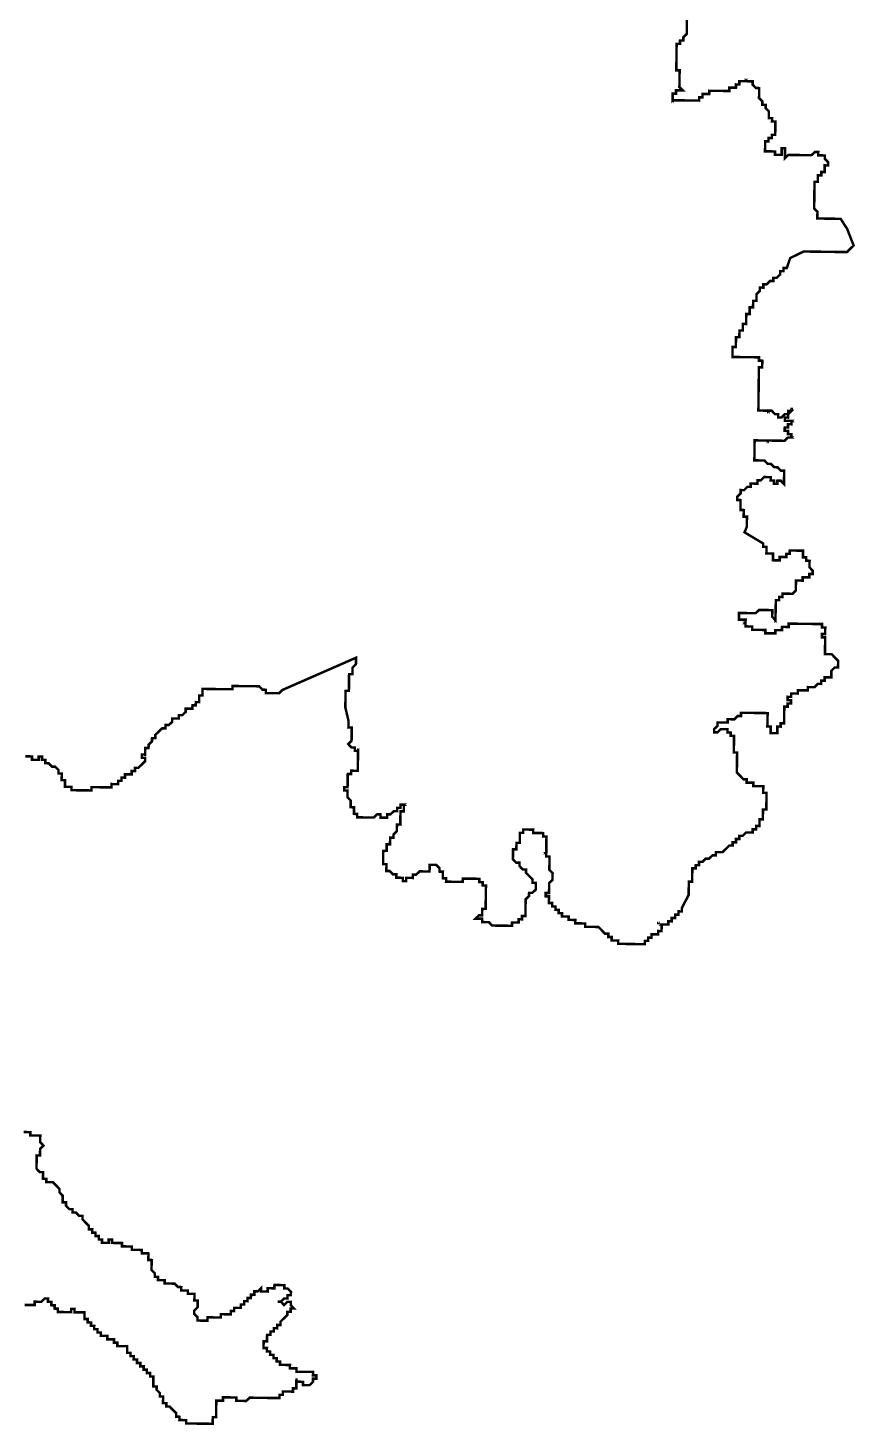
# Model space of a CAD drawing. Header units: metres. Extents: x 257673 to 289848, y 2129691 to 2228029.
# Drawn here: x 265328 to 266319, y 2170487 to 2172162 of the extents above; entities that cross this region are included whole.
import ezdxf

# ---------------------------------------------------------------- set-up
doc = ezdxf.new("R2010")
doc.units = ezdxf.units.M
doc.header["$MEASUREMENT"] = 0
doc.layers.add('HAZARDS LINE', color=1, linetype='Continuous')

msp = doc.modelspace()

# ---------------------------------------------------------------- linework, layer by layer
at = {"layer": 'HAZARDS LINE', "lineweight": 18}
for points in [[(265324.6, 2171288.6, 2.98, 2.98, 0), (265328.6, 2171288.5, 2.98, 2.98, 0), (265332.6, 2171288.4, 2.98, 2.98, 0), (265332.5, 2171284.5, 2.98, 2.98, 0), (265336.5, 2171284.4, 2.98, 2.98, 0), (265340.5, 2171284.4, 2.98, 2.98, 0), (265340.5, 2171288.3, 2.98, 2.98, 0), (265344.5, 2171288.3, 2.98, 2.98, 0), (265344.5, 2171284.3, 2.98, 2.98, 0), (265348.5, 2171284.2, 2.98, 2.98, 0), (265348.4, 2171280.3, 2.98, 2.98, 0), (265352.4, 2171280.2, 2.98, 2.98, 0), (265356.3, 2171276.2, 2.98, 2.98, 0), (265360.3, 2171276.1, 2.98, 2.98, 0), (265364.2, 2171272.1, 2.98, 2.98, 0), (265364.2, 2171268.1, 2.98, 2.98, 0), (265368.2, 2171268, 2.98, 2.98, 0), (265368.1, 2171264, 2.98, 2.98, 0), (265368.1, 2171260.1, 2.98, 2.98, 0), (265372, 2171260, 2.98, 2.98, 0), (265372, 2171256, 2.98, 2.98, 0), (265371.9, 2171252, 2.98, 2.98, 0), (265375.9, 2171252, 2.98, 2.98, 0), (265379.9, 2171251.9, 2.98, 2.98, 0), (265379.9, 2171247.9, 2.98, 2.98, 0), (265383.8, 2171247.9, 2.98, 2.98, 0), (265387.8, 2171247.8, 2.98, 2.98, 0), (265391.8, 2171247.8, 2.98, 2.98, 0), (265395.8, 2171247.7, 2.98, 2.98, 0), (265399.8, 2171247.7, 2.98, 2.98, 0), (265403.8, 2171247.6, 2.98, 2.98, 0), (265403.8, 2171251.6, 2.98, 2.98, 0), (265407.8, 2171251.5, 2.98, 2.98, 0), (265411.8, 2171251.5, 2.98, 2.98, 0), (265415.8, 2171251.4, 2.98, 2.98, 0), (265419.8, 2171251.4, 2.98, 2.98, 0), (265423.8, 2171251.3, 2.98, 2.98, 0), (265427.7, 2171251.3, 2.98, 2.98, 0), (265427.8, 2171255.3, 2.98, 2.98, 0), (265431.8, 2171255.2, 2.98, 2.98, 0), (265435.8, 2171255.2, 2.98, 2.98, 0), (265435.8, 2171259.1, 2.98, 2.98, 0), (265439.8, 2171259.1, 2.98, 2.98, 0), (265439.9, 2171263.1, 2.98, 2.98, 0), (265443.9, 2171263, 2.98, 2.98, 0), (265443.9, 2171267, 2.98, 2.98, 0), (265447.9, 2171267, 2.98, 2.98, 0), (265451.9, 2171266.9, 2.98, 2.98, 0), (265451.9, 2171270.9, 2.98, 2.98, 0), (265455.9, 2171270.8, 2.98, 2.98, 0), (265456, 2171274.8, 2.98, 2.98, 0), (265460, 2171274.8, 2.98, 2.98, 0), (265464, 2171278.7, 2.98, 2.98, 0), (265468, 2171282.6, 2.98, 2.98, 0), (265468.1, 2171286.6, 2.98, 2.98, 0), (265464.1, 2171286.7, 2.98, 2.98, 0), (265464.2, 2171290.7, 2.98, 2.98, 0), (265468.1, 2171290.6, 2.98, 2.98, 0), (265468.2, 2171294.6, 2.98, 2.98, 0), (265468.3, 2171298.6, 2.98, 2.98, 0), (265472.2, 2171298.5, 2.98, 2.98, 0), (265472.3, 2171302.5, 2.98, 2.98, 0), (265476.3, 2171306.4, 2.98, 2.98, 0), (265476.4, 2171310.4, 2.98, 2.98, 0), (265480.4, 2171310.4, 2.98, 2.98, 0), (265480.4, 2171314.4, 2.98, 2.98, 0), (265484.5, 2171318.3, 2.98, 2.98, 0), (265488.5, 2171322.2, 2.98, 2.98, 0), (265492.5, 2171322.2, 2.98, 2.98, 0), (265492.5, 2171326.2, 2.98, 2.98, 0), (265496.5, 2171326.1, 2.98, 2.98, 0), (265500.6, 2171330, 2.98, 2.98, 0), (265500.6, 2171334, 2.98, 2.98, 0), (265504.6, 2171334, 2.98, 2.98, 0), (265508.6, 2171333.9, 2.98, 2.98, 0), (265508.6, 2171337.9, 2.98, 2.98, 0), (265512.6, 2171337.9, 2.98, 2.98, 0), (265516.7, 2171341.8, 2.98, 2.98, 0), (265516.7, 2171345.8, 2.98, 2.98, 0), (265520.7, 2171345.7, 2.98, 2.98, 0), (265524.7, 2171345.7, 2.98, 2.98, 0), (265524.8, 2171349.7, 2.98, 2.98, 0), (265528.7, 2171349.6, 2.98, 2.98, 0), (265528.8, 2171353.6, 2.98, 2.98, 0), (265532.8, 2171353.5, 2.98, 2.98, 0), (265532.8, 2171357.5, 2.98, 2.98, 0), (265532.9, 2171361.5, 2.98, 2.98, 0), (265536.9, 2171361.5, 2.98, 2.98, 0), (265536.9, 2171365.4, 2.98, 2.98, 0), (265537, 2171369.4, 2.98, 2.98, 0), (265541, 2171369.4, 2.98, 2.98, 0), (265545, 2171369.3, 2.98, 2.98, 0), (265548.9, 2171369.3, 2.98, 2.98, 0), (265552.9, 2171369.2, 2.98, 2.98, 0), (265560.9, 2171369.1, 2.98, 2.98, 0), (265564.9, 2171369.1, 2.98, 2.98, 0), (265568.9, 2171369, 2.98, 2.98, 0), (265572.9, 2171369, 2.98, 2.98, 0), (265572.9, 2171372.9, 2.98, 2.98, 0), (265576.9, 2171372.9, 2.98, 2.98, 0), (265580.9, 2171372.8, 2.98, 2.98, 0), (265584.9, 2171372.8, 2.98, 2.98, 0), (265588.9, 2171372.7, 2.98, 2.98, 0), (265592.8, 2171372.7, 2.98, 2.98, 0), (265596.8, 2171372.6, 2.98, 2.98, 0), (265600.8, 2171372.6, 2.98, 2.98, 0), (265604.8, 2171372.5, 2.98, 2.98, 0), (265608.7, 2171368.5, 2.98, 2.98, 0), (265612.7, 2171368.4, 2.98, 2.98, 0), (265612.7, 2171364.4, 2.98, 2.98, 0), (265616.7, 2171364.4, 2.98, 2.98, 0), (265620.6, 2171364.3, 2.98, 2.98, 0), (265624.6, 2171364.3, 2.98, 2.98, 0), (265628.6, 2171364.2, 2.98, 2.98, 0), (265632.6, 2171368.1, 2.98, 2.98, 0), (265720.9, 2171406.8, 2.98, 2.98, 0), (265720.8, 2171398.9, 2.98, 2.98, 0), (265716.7, 2171394.9, 2.98, 2.98, 0), (265716.6, 2171387, 2.98, 2.98, 0), (265712.6, 2171387, 2.98, 2.98, 0), (265712.4, 2171367.1, 2.98, 2.98, 0), (265708.4, 2171367.1, 2.98, 2.98, 0), (265708.1, 2171347.2, 2.98, 2.98, 0), (265711.9, 2171331.2, 2.98, 2.98, 0), (265711.8, 2171323.2, 2.98, 2.98, 0), (265715.8, 2171323.2, 2.98, 2.98, 0), (265715.6, 2171307.2, 2.98, 2.98, 0), (265711.5, 2171303.3, 2.98, 2.98, 0), (265715.4, 2171299.2, 2.98, 2.98, 0), (265719.4, 2171299.2, 2.98, 2.98, 0), (265719.4, 2171295.2, 2.98, 2.98, 0), (265723.4, 2171295.2, 2.98, 2.98, 0), (265723, 2171271.2, 2.98, 2.98, 0), (265715.1, 2171271.3, 2.98, 2.98, 0), (265715, 2171267.4, 2.98, 2.98, 0), (265711, 2171267.4, 2.98, 2.98, 0), (265710.8, 2171251.5, 2.98, 2.98, 0), (265706.8, 2171251.5, 2.98, 2.98, 0), (265706.8, 2171247.5, 2.98, 2.98, 0), (265710.8, 2171247.5, 2.98, 2.98, 0), (265710.7, 2171239.5, 2.98, 2.98, 0), (265714.6, 2171235.5, 2.98, 2.98, 0), (265714.5, 2171227.5, 2.98, 2.98, 0), (265718.5, 2171227.4, 2.98, 2.98, 0), (265718.4, 2171219.5, 2.98, 2.98, 0), (265722.3, 2171219.4, 2.98, 2.98, 0), (265722.3, 2171215.4, 2.98, 2.98, 0), (265742.2, 2171215.1, 2.98, 2.98, 0), (265746.3, 2171219.1, 2.98, 2.98, 0), (265750.2, 2171219, 2.98, 2.98, 0), (265750.2, 2171215, 2.98, 2.98, 0), (265758.2, 2171214.9, 2.98, 2.98, 0), (265758.2, 2171218.9, 2.98, 2.98, 0), (265762.2, 2171218.9, 2.98, 2.98, 0), (265766.2, 2171222.8, 2.98, 2.98, 0), (265770.2, 2171222.7, 2.98, 2.98, 0), (265770.3, 2171226.7, 2.98, 2.98, 0), (265774.3, 2171226.7, 2.98, 2.98, 0), (265774.3, 2171230.7, 2.98, 2.98, 0), (265778.3, 2171230.6, 2.98, 2.98, 0), (265778.2, 2171222.6, 2.98, 2.98, 0), (265774.2, 2171222.7, 2.98, 2.98, 0), (265774, 2171206.7, 2.98, 2.98, 0), (265770, 2171206.8, 2.98, 2.98, 0), (265769.9, 2171198.8, 2.98, 2.98, 0), (265765.9, 2171194.9, 2.98, 2.98, 0), (265765.8, 2171190.9, 2.98, 2.98, 0), (265761.8, 2171191, 2.98, 2.98, 0), (265761.7, 2171183, 2.98, 2.98, 0), (265757.7, 2171183, 2.98, 2.98, 0), (265757.6, 2171175.1, 2.98, 2.98, 0), (265753.6, 2171175.1, 2.98, 2.98, 0), (265753.4, 2171159.2, 2.98, 2.98, 0), (265757.4, 2171159.1, 2.98, 2.98, 0), (265757.3, 2171151.1, 2.98, 2.98, 0), (265761.3, 2171151.1, 2.98, 2.98, 0), (265765.2, 2171147.1, 2.98, 2.98, 0), (265769.2, 2171147, 2.98, 2.98, 0), (265769.2, 2171143, 2.98, 2.98, 0), (265777.1, 2171142.9, 2.98, 2.98, 0), (265777.1, 2171138.9, 2.98, 2.98, 0), (265781.1, 2171138.9, 2.98, 2.98, 0), (265781.1, 2171142.9, 2.98, 2.98, 0), (265789.1, 2171142.7, 2.98, 2.98, 0), (265789.1, 2171146.7, 2.98, 2.98, 0), (265793.1, 2171146.7, 2.98, 2.98, 0), (265797.2, 2171150.6, 2.98, 2.98, 0), (265809.1, 2171150.4, 2.98, 2.98, 0), (265809.2, 2171158.4, 2.98, 2.98, 0), (265817.2, 2171158.3, 2.98, 2.98, 0), (265821.1, 2171154.3, 2.98, 2.98, 0), (265821.1, 2171150.3, 2.98, 2.98, 0), (265825.1, 2171150.2, 2.98, 2.98, 0), (265825, 2171142.3, 2.98, 2.98, 0), (265829, 2171142.2, 2.98, 2.98, 0), (265828.9, 2171138.2, 2.98, 2.98, 0), (265848.8, 2171138, 2.98, 2.98, 0), (265848.9, 2171141.9, 2.98, 2.98, 0), (265868.8, 2171141.7, 2.98, 2.98, 0), (265868.8, 2171137.7, 2.98, 2.98, 0), (265872.7, 2171137.6, 2.98, 2.98, 0), (265872.7, 2171133.6, 2.98, 2.98, 0), (265876.7, 2171133.6, 2.98, 2.98, 0), (265876.3, 2171105.7, 2.98, 2.98, 0), (265872.3, 2171105.7, 2.98, 2.98, 0), (265872.2, 2171097.8, 2.98, 2.98, 0), (265868.2, 2171097.8, 2.98, 2.98, 0), (265864.2, 2171093.9, 2.98, 2.98, 0), (265872.2, 2171093.8, 2.98, 2.98, 0), (265872.1, 2171089.8, 2.98, 2.98, 0), (265880.1, 2171089.7, 2.98, 2.98, 0), (265884, 2171085.6, 2.98, 2.98, 0), (265907.9, 2171085.3, 2.98, 2.98, 0), (265908, 2171089.3, 2.98, 2.98, 0), (265916, 2171089.2, 2.98, 2.98, 0), (265916, 2171093.2, 2.98, 2.98, 0), (265920, 2171093.1, 2.98, 2.98, 0), (265920, 2171097.1, 2.98, 2.98, 0), (265924, 2171097.1, 2.98, 2.98, 0), (265924.3, 2171117, 2.98, 2.98, 0), (265928.3, 2171120.9, 2.98, 2.98, 0), (265928.4, 2171124.9, 2.98, 2.98, 0), (265932.4, 2171124.9, 2.98, 2.98, 0), (265936.4, 2171128.8, 2.98, 2.98, 0), (265936.5, 2171136.8, 2.98, 2.98, 0), (265932.5, 2171136.8, 2.98, 2.98, 0), (265932.6, 2171140.8, 2.98, 2.98, 0), (265928.7, 2171144.9, 2.98, 2.98, 0), (265924.7, 2171148.9, 2.98, 2.98, 0), (265924.8, 2171152.9, 2.98, 2.98, 0), (265920.8, 2171152.9, 2.98, 2.98, 0), (265916.9, 2171157, 2.98, 2.98, 0), (265916.9, 2171161, 2.98, 2.98, 0), (265912.9, 2171161, 2.98, 2.98, 0), (265909, 2171165.1, 2.98, 2.98, 0), (265909.2, 2171177, 2.98, 2.98, 0), (265913.1, 2171177, 2.98, 2.98, 0), (265913.3, 2171184.9, 2.98, 2.98, 0), (265917.2, 2171184.9, 2.98, 2.98, 0), (265917.4, 2171196.8, 2.98, 2.98, 0), (265921.4, 2171196.8, 2.98, 2.98, 0), (265921.4, 2171200.8, 2.98, 2.98, 0), (265933.4, 2171200.6, 2.98, 2.98, 0), (265933.3, 2171196.6, 2.98, 2.98, 0), (265945.3, 2171196.5, 2.98, 2.98, 0), (265945.2, 2171192.5, 2.98, 2.98, 0), (265949.2, 2171192.4, 2.98, 2.98, 0), (265949, 2171172.5, 2.98, 2.98, 0), (265948.9, 2171168.5, 2.98, 2.98, 0), (265952.9, 2171168.5, 2.98, 2.98, 0), (265952.7, 2171152.5, 2.98, 2.98, 0), (265956.6, 2171148.5, 2.98, 2.98, 0), (265956.5, 2171140.5, 2.98, 2.98, 0), (265952.5, 2171136.6, 2.98, 2.98, 0), (265952.3, 2171124.6, 2.98, 2.98, 0), (265948.3, 2171124.7, 2.98, 2.98, 0), (265948.3, 2171120.7, 2.98, 2.98, 0), (265952.3, 2171120.6, 2.98, 2.98, 0), (265952.1, 2171112.6, 2.98, 2.98, 0), (265956.1, 2171112.6, 2.98, 2.98, 0), (265956.1, 2171108.6, 2.98, 2.98, 0), (265960.1, 2171108.5, 2.98, 2.98, 0), (265960, 2171104.6, 2.98, 2.98, 0), (265964, 2171104.5, 2.98, 2.98, 0), (265963.9, 2171100.5, 2.98, 2.98, 0), (265967.9, 2171100.5, 2.98, 2.98, 0), (265967.9, 2171096.5, 2.98, 2.98, 0), (265975.9, 2171096.4, 2.98, 2.98, 0), (265975.8, 2171092.4, 2.98, 2.98, 0), (265983.8, 2171092.3, 2.98, 2.98, 0), (265983.7, 2171088.3, 2.98, 2.98, 0), (265995.7, 2171088.1, 2.98, 2.98, 0), (265995.6, 2171084.1, 2.98, 2.98, 0), (266011.6, 2171083.9, 2.98, 2.98, 0), (266015.5, 2171079.9, 2.98, 2.98, 0), (266019.4, 2171075.8, 2.98, 2.98, 0), (266023.4, 2171075.8, 2.98, 2.98, 0), (266023.4, 2171071.8, 2.98, 2.98, 0), (266027.4, 2171071.8, 2.98, 2.98, 0), (266027.3, 2171067.8, 2.98, 2.98, 0), (266035.3, 2171067.7, 2.98, 2.98, 0), (266035.2, 2171063.7, 2.98, 2.98, 0), (266067.1, 2171063.2, 2.98, 2.98, 0), (266067.2, 2171067.2, 2.98, 2.98, 0), (266071.1, 2171067.2, 2.98, 2.98, 0), (266071.2, 2171071.2, 2.98, 2.98, 0), (266075.2, 2171071.1, 2.98, 2.98, 0), (266075.2, 2171075.1, 2.98, 2.98, 0), (266083.2, 2171075, 2.98, 2.98, 0), (266083.3, 2171079, 2.98, 2.98, 0), (266087.2, 2171078.9, 2.98, 2.98, 0), (266087.4, 2171086.9, 2.98, 2.98, 0), (266095.3, 2171086.8, 2.98, 2.98, 0), (266095.4, 2171090.8, 2.98, 2.98, 0), (266099.4, 2171090.7, 2.98, 2.98, 0), (266099.4, 2171094.7, 2.98, 2.98, 0), (266103.4, 2171094.7, 2.98, 2.98, 0), (266103.5, 2171098.6, 2.98, 2.98, 0), (266107.4, 2171098.6, 2.98, 2.98, 0), (266107.5, 2171102.6, 2.98, 2.98, 0), (266111.5, 2171102.5, 2.98, 2.98, 0), (266111.5, 2171106.5, 2.98, 2.98, 0), (266119.7, 2171122.3, 2.98, 2.98, 0), (266119.9, 2171138.3, 2.98, 2.98, 0), (266123.9, 2171138.2, 2.98, 2.98, 0), (266124.1, 2171154.2, 2.98, 2.98, 0), (266128.1, 2171154.1, 2.98, 2.98, 0), (266128.2, 2171158.1, 2.98, 2.98, 0), (266132.2, 2171158.1, 2.98, 2.98, 0), (266132.2, 2171162.1, 2.98, 2.98, 0), (266136.2, 2171162, 2.98, 2.98, 0), (266140.2, 2171165.9, 2.98, 2.98, 0), (266144.2, 2171165.9, 2.98, 2.98, 0), (266148.3, 2171169.8, 2.98, 2.98, 0), (266152.3, 2171169.8, 2.98, 2.98, 0), (266152.3, 2171173.7, 2.98, 2.98, 0), (266160.3, 2171173.6, 2.98, 2.98, 0), (266168.4, 2171181.5, 2.98, 2.98, 0), (266172.4, 2171181.5, 2.98, 2.98, 0), (266172.4, 2171185.4, 2.98, 2.98, 0), (266176.4, 2171185.4, 2.98, 2.98, 0), (266176.4, 2171189.4, 2.98, 2.98, 0), (266180.4, 2171189.3, 2.98, 2.98, 0), (266180.5, 2171193.3, 2.98, 2.98, 0), (266184.5, 2171193.3, 2.98, 2.98, 0), (266188.5, 2171197.2, 2.98, 2.98, 0), (266196.5, 2171197.1, 2.98, 2.98, 0), (266196.5, 2171201.1, 2.98, 2.98, 0), (266200.5, 2171201, 2.98, 2.98, 0), (266200.6, 2171205, 2.98, 2.98, 0), (266204.6, 2171204.9, 2.98, 2.98, 0), (266204.7, 2171212.9, 2.98, 2.98, 0), (266208.7, 2171212.9, 2.98, 2.98, 0), (266208.8, 2171224.8, 2.98, 2.98, 0), (266212.8, 2171224.8, 2.98, 2.98, 0), (266213.1, 2171244.7, 2.98, 2.98, 0), (266209.1, 2171244.8, 2.98, 2.98, 0), (266209.2, 2171252.7, 2.98, 2.98, 0), (266197.2, 2171252.9, 2.98, 2.98, 0), (266197.3, 2171256.9, 2.98, 2.98, 0), (266189.3, 2171257, 2.98, 2.98, 0), (266189.4, 2171261, 2.98, 2.98, 0), (266185.4, 2171261, 2.98, 2.98, 0), (266181.5, 2171265.1, 2.98, 2.98, 0), (266177.5, 2171269.1, 2.98, 2.98, 0), (266177.8, 2171293, 2.98, 2.98, 0), (266173.9, 2171293.1, 2.98, 2.98, 0), (266174.1, 2171313, 2.98, 2.98, 0), (266170.1, 2171313.1, 2.98, 2.98, 0), (266170.2, 2171317.1, 2.98, 2.98, 0), (266166.2, 2171317.1, 2.98, 2.98, 0), (266166.3, 2171321.1, 2.98, 2.98, 0), (266158.3, 2171321.2, 2.98, 2.98, 0), (266154.2, 2171317.3, 2.98, 2.98, 0), (266150.3, 2171317.3, 2.98, 2.98, 0), (266150.3, 2171321.3, 2.98, 2.98, 0), (266154.4, 2171325.2, 2.98, 2.98, 0), (266154.4, 2171329.2, 2.98, 2.98, 0), (266166.4, 2171329.1, 2.98, 2.98, 0), (266166.4, 2171333.1, 2.98, 2.98, 0), (266174.4, 2171332.9, 2.98, 2.98, 0), (266178.4, 2171336.9, 2.98, 2.98, 0), (266182.4, 2171336.8, 2.98, 2.98, 0), (266182.5, 2171340.8, 2.98, 2.98, 0), (266214.4, 2171340.4, 2.98, 2.98, 0), (266214.1, 2171324.4, 2.98, 2.98, 0), (266218.1, 2171324.4, 2.98, 2.98, 0), (266218, 2171316.4, 2.98, 2.98, 0), (266226, 2171316.3, 2.98, 2.98, 0), (266226.1, 2171324.3, 2.98, 2.98, 0), (266230.1, 2171324.2, 2.98, 2.98, 0), (266230.1, 2171328.2, 2.98, 2.98, 0), (266234.1, 2171328.2, 2.98, 2.98, 0), (266234.4, 2171348.1, 2.98, 2.98, 0), (266238.4, 2171348, 2.98, 2.98, 0), (266238.4, 2171352, 2.98, 2.98, 0), (266242.4, 2171352, 2.98, 2.98, 0), (266242.5, 2171356, 2.98, 2.98, 0), (266238.5, 2171356, 2.98, 2.98, 0), (266238.5, 2171360, 2.98, 2.98, 0), (266242.5, 2171359.9, 2.98, 2.98, 0), (266242.6, 2171363.9, 2.98, 2.98, 0), (266250.6, 2171363.8, 2.98, 2.98, 0), (266250.6, 2171367.8, 2.98, 2.98, 0), (266262.6, 2171367.7, 2.98, 2.98, 0), (266262.6, 2171371.6, 2.98, 2.98, 0), (266270.6, 2171371.5, 2.98, 2.98, 0), (266274.6, 2171375.5, 2.98, 2.98, 0), (266278.6, 2171375.4, 2.98, 2.98, 0), (266278.7, 2171379.4, 2.98, 2.98, 0), (266282.7, 2171379.3, 2.98, 2.98, 0), (266282.7, 2171383.3, 2.98, 2.98, 0), (266290.7, 2171383.2, 2.98, 2.98, 0), (266290.8, 2171391.2, 2.98, 2.98, 0), (266294.8, 2171395.1, 2.98, 2.98, 0), (266298.8, 2171395.1, 2.98, 2.98, 0), (266298.9, 2171403.1, 2.98, 2.98, 0), (266295, 2171407.1, 2.98, 2.98, 0), (266291.1, 2171411.1, 2.98, 2.98, 0), (266283.1, 2171411.2, 2.98, 2.98, 0), (266283.4, 2171431.2, 2.98, 2.98, 0), (266279.4, 2171431.2, 2.98, 2.98, 0), (266279.4, 2171435.2, 2.98, 2.98, 0), (266283.4, 2171435.2, 2.98, 2.98, 0), (266283.5, 2171443.1, 2.98, 2.98, 0), (266279.5, 2171443.2, 2.98, 2.98, 0), (266279.6, 2171447.2, 2.98, 2.98, 0), (266239.7, 2171447.7, 2.98, 2.98, 0), (266239.7, 2171443.7, 2.98, 2.98, 0), (266231.7, 2171443.8, 2.98, 2.98, 0), (266231.6, 2171439.8, 2.98, 2.98, 0), (266223.7, 2171439.9, 2.98, 2.98, 0), (266223.6, 2171436, 2.98, 2.98, 0), (266211.7, 2171436.1, 2.98, 2.98, 0), (266211.7, 2171440.1, 2.98, 2.98, 0), (266195.8, 2171440.3, 2.98, 2.98, 0), (266195.8, 2171444.3, 2.98, 2.98, 0), (266187.8, 2171444.4, 2.98, 2.98, 0), (266187.9, 2171448.4, 2.98, 2.98, 0), (266188, 2171452.4, 2.98, 2.98, 0), (266180, 2171452.5, 2.98, 2.98, 0), (266180.1, 2171460.5, 2.98, 2.98, 0), (266200, 2171460.2, 2.98, 2.98, 0), (266204.1, 2171464.1, 2.98, 2.98, 0), (266220, 2171463.9, 2.98, 2.98, 0), (266219.9, 2171456, 2.98, 2.98, 0), (266223.8, 2171451.9, 2.98, 2.98, 0), (266224.2, 2171475.8, 2.98, 2.98, 0), (266228.1, 2171475.8, 2.98, 2.98, 0), (266228.2, 2171479.8, 2.98, 2.98, 0), (266232.2, 2171479.7, 2.98, 2.98, 0), (266232.2, 2171483.7, 2.98, 2.98, 0), (266244.2, 2171483.5, 2.98, 2.98, 0), (266248.2, 2171487.5, 2.98, 2.98, 0), (266248.4, 2171499.4, 2.98, 2.98, 0), (266256.4, 2171499.3, 2.98, 2.98, 0), (266256.4, 2171503.3, 2.98, 2.98, 0), (266264.4, 2171503.2, 2.98, 2.98, 0), (266264.4, 2171507.2, 2.98, 2.98, 0), (266268.4, 2171507.1, 2.98, 2.98, 0), (266268.5, 2171511.1, 2.98, 2.98, 0), (266264.6, 2171515.2, 2.98, 2.98, 0), (266264.7, 2171523.1, 2.98, 2.98, 0), (266260.7, 2171523.2, 2.98, 2.98, 0), (266260.7, 2171527.2, 2.98, 2.98, 0), (266256.7, 2171527.2, 2.98, 2.98, 0), (266256.8, 2171535.2, 2.98, 2.98, 0), (266240.9, 2171535.4, 2.98, 2.98, 0), (266240.8, 2171531.4, 2.98, 2.98, 0), (266236.9, 2171531.5, 2.98, 2.98, 0), (266236.8, 2171527.5, 2.98, 2.98, 0), (266228.8, 2171527.6, 2.98, 2.98, 0), (266228.8, 2171523.6, 2.98, 2.98, 0), (266220.8, 2171523.7, 2.98, 2.98, 0), (266220.9, 2171531.7, 2.98, 2.98, 0), (266212.9, 2171531.8, 2.98, 2.98, 0), (266213.1, 2171539.8, 2.98, 2.98, 0), (266209.1, 2171539.8, 2.98, 2.98, 0), (266209.1, 2171543.8, 2.98, 2.98, 0), (266186.7, 2171557.2, 2.98, 2.98, 0), (266189.5, 2171563.9, 2.98, 2.98, 0), (266189.6, 2171575.9, 2.98, 2.98, 0), (266185.7, 2171575.9, 2.98, 2.98, 0), (266185.8, 2171583.9, 2.98, 2.98, 0), (266181.8, 2171584, 2.98, 2.98, 0), (266181.9, 2171595.9, 2.98, 2.98, 0), (266177.9, 2171596, 2.98, 2.98, 0), (266178, 2171600, 2.98, 2.98, 0), (266182, 2171603.9, 2.98, 2.98, 0), (266182.1, 2171607.9, 2.98, 2.98, 0), (266186.1, 2171607.8, 2.98, 2.98, 0), (266190.1, 2171611.8, 2.98, 2.98, 0), (266194.1, 2171611.7, 2.98, 2.98, 0), (266194.1, 2171615.7, 2.98, 2.98, 0), (266202.1, 2171615.6, 2.98, 2.98, 0), (266202.2, 2171619.6, 2.98, 2.98, 0), (266206.2, 2171619.5, 2.98, 2.98, 0), (266210.2, 2171623.5, 2.98, 2.98, 0), (266218.2, 2171623.4, 2.98, 2.98, 0), (266218.1, 2171619.4, 2.98, 2.98, 0), (266222.1, 2171619.3, 2.98, 2.98, 0), (266222, 2171615.3, 2.98, 2.98, 0), (266226, 2171615.3, 2.98, 2.98, 0), (266226.1, 2171619.3, 2.98, 2.98, 0), (266230.1, 2171619.2, 2.98, 2.98, 0), (266234, 2171615.2, 2.98, 2.98, 0), (266234.2, 2171631.1, 2.98, 2.98, 0), (266230.2, 2171631.2, 2.98, 2.98, 0), (266226.3, 2171635.2, 2.98, 2.98, 0), (266222.3, 2171635.3, 2.98, 2.98, 0), (266218.4, 2171639.3, 2.98, 2.98, 0), (266214.4, 2171639.3, 2.98, 2.98, 0), (266210.5, 2171643.4, 2.98, 2.98, 0), (266198.5, 2171643.5, 2.98, 2.98, 0), (266198.8, 2171667.5, 2.98, 2.98, 0), (266214.7, 2171667.3, 2.98, 2.98, 0), (266234.7, 2171667, 2.98, 2.98, 0), (266238.7, 2171670.9, 2.98, 2.98, 0), (266242.7, 2171670.9, 2.98, 2.98, 0), (266242.8, 2171674.9, 2.98, 2.98, 0), (266238.8, 2171674.9, 2.98, 2.98, 0), (266238.8, 2171678.9, 2.98, 2.98, 0), (266234.8, 2171679, 2.98, 2.98, 0), (266234.9, 2171682.9, 2.98, 2.98, 0), (266238.9, 2171682.9, 2.98, 2.98, 0), (266238.9, 2171686.9, 2.98, 2.98, 0), (266242.9, 2171686.8, 2.98, 2.98, 0), (266243, 2171690.8, 2.98, 2.98, 0), (266235, 2171690.9, 2.98, 2.98, 0), (266235, 2171694.9, 2.98, 2.98, 0), (266239, 2171694.8, 2.98, 2.98, 0), (266239.1, 2171698.8, 2.98, 2.98, 0), (266243.1, 2171702.8, 2.98, 2.98, 0), (266239.1, 2171702.8, 2.98, 2.98, 0), (266239.1, 2171698.8, 2.98, 2.98, 0), (266235.1, 2171698.9, 2.98, 2.98, 0), (266231.1, 2171695, 2.98, 2.98, 0), (266227.1, 2171695, 2.98, 2.98, 0), (266227.1, 2171699, 2.98, 2.98, 0), (266223.1, 2171699, 2.98, 2.98, 0), (266219.2, 2171703.1, 2.98, 2.98, 0), (266215.2, 2171703.1, 2.98, 2.98, 0), (266203.3, 2171703.3, 2.98, 2.98, 0), (266203.9, 2171755.1, 2.98, 2.98, 0), (266207.9, 2171755.1, 2.98, 2.98, 0), (266208, 2171763, 2.98, 2.98, 0), (266204, 2171763.1, 2.98, 2.98, 0), (266204.1, 2171767.1, 2.98, 2.98, 0), (266172.2, 2171767.5, 2.98, 2.98, 0), (266172.4, 2171779.4, 2.98, 2.98, 0), (266176.3, 2171779.4, 2.98, 2.98, 0), (266176.5, 2171791.3, 2.98, 2.98, 0), (266180.5, 2171791.3, 2.98, 2.98, 0), (266180.6, 2171799.3, 2.98, 2.98, 0), (266184.6, 2171799.2, 2.98, 2.98, 0), (266184.7, 2171807.2, 2.98, 2.98, 0), (266188.7, 2171807.1, 2.98, 2.98, 0), (266188.8, 2171819.1, 2.98, 2.98, 0), (266192.8, 2171819, 2.98, 2.98, 0), (266192.9, 2171827, 2.98, 2.98, 0), (266196.9, 2171827, 2.98, 2.98, 0), (266197, 2171834.9, 2.98, 2.98, 0), (266201, 2171834.9, 2.98, 2.98, 0), (266201.1, 2171842.9, 2.98, 2.98, 0), (266205.1, 2171846.8, 2.98, 2.98, 0), (266205.2, 2171850.8, 2.98, 2.98, 0), (266209.2, 2171850.7, 2.98, 2.98, 0), (266209.2, 2171854.7, 2.98, 2.98, 0), (266213.2, 2171854.7, 2.98, 2.98, 0), (266217.2, 2171858.6, 2.98, 2.98, 0), (266221.2, 2171858.5, 2.98, 2.98, 0), (266221.3, 2171862.5, 2.98, 2.98, 0), (266225.3, 2171862.5, 2.98, 2.98, 0), (266229.3, 2171866.4, 2.98, 2.98, 0), (266229.4, 2171870.4, 2.98, 2.98, 0), (266233.3, 2171870.4, 2.98, 2.98, 0), (266233.4, 2171874.3, 2.98, 2.98, 0), (266237.4, 2171874.3, 2.98, 2.98, 0), (266241.5, 2171886.2, 2.98, 2.98, 0), (266257.6, 2171894, 2.98, 2.98, 0), (266309.4, 2171893.3, 2.98, 2.98, 0), (266317.5, 2171901.2, 2.98, 2.98, 0), (266309.7, 2171921.2, 2.98, 2.98, 0), (266301.9, 2171933.2, 2.98, 2.98, 0), (266274, 2171933.6, 2.98, 2.98, 0), (266274.1, 2171941.6, 2.98, 2.98, 0), (266270.2, 2171945.6, 2.98, 2.98, 0), (266270.6, 2171977.5, 2.98, 2.98, 0), (266274.6, 2171977.5, 2.98, 2.98, 0), (266274.7, 2171985.4, 2.98, 2.98, 0), (266278.7, 2171985.4, 2.98, 2.98, 0), (266278.7, 2171989.4, 2.98, 2.98, 0), (266282.7, 2171989.3, 2.98, 2.98, 0), (266282.8, 2171997.3, 2.98, 2.98, 0), (266286.8, 2171997.2, 2.98, 2.98, 0), (266286.9, 2172001.2, 2.98, 2.98, 0), (266282.9, 2172005.3, 2.98, 2.98, 0), (266283, 2172009.2, 2.98, 2.98, 0), (266275, 2172009.4, 2.98, 2.98, 0), (266275.1, 2172013.3, 2.98, 2.98, 0), (266271.1, 2172013.4, 2.98, 2.98, 0), (266267, 2172009.5, 2.98, 2.98, 0), (266239.1, 2172009.8, 2.98, 2.98, 0), (266235.1, 2172005.9, 2.98, 2.98, 0), (266235.3, 2172017.8, 2.98, 2.98, 0), (266231.3, 2172017.9, 2.98, 2.98, 0), (266231.2, 2172009.9, 2.98, 2.98, 0), (266223.2, 2172010, 2.98, 2.98, 0), (266223.2, 2172014, 2.98, 2.98, 0), (266211.3, 2172014.2, 2.98, 2.98, 0), (266211.4, 2172026.1, 2.98, 2.98, 0), (266215.4, 2172026.1, 2.98, 2.98, 0), (266215.5, 2172030.1, 2.98, 2.98, 0), (266219.5, 2172030, 2.98, 2.98, 0), (266219.5, 2172034, 2.98, 2.98, 0), (266223.5, 2172033.9, 2.98, 2.98, 0), (266223.7, 2172049.9, 2.98, 2.98, 0), (266219.7, 2172049.9, 2.98, 2.98, 0), (266219.8, 2172053.9, 2.98, 2.98, 0), (266215.8, 2172054, 2.98, 2.98, 0), (266215.9, 2172062, 2.98, 2.98, 0), (266212, 2172066, 2.98, 2.98, 0), (266212, 2172070, 2.98, 2.98, 0), (266208, 2172070, 2.98, 2.98, 0), (266208.1, 2172074, 2.98, 2.98, 0), (266204.1, 2172078.1, 2.98, 2.98, 0), (266204.3, 2172090, 2.98, 2.98, 0), (266200.3, 2172090.1, 2.98, 2.98, 0), (266196.4, 2172094.1, 2.98, 2.98, 0), (266196.4, 2172098.1, 2.98, 2.98, 0), (266188.5, 2172098.2, 2.98, 2.98, 0), (266180.5, 2172098.3, 2.98, 2.98, 0), (266180.4, 2172094.3, 2.98, 2.98, 0), (266176.5, 2172094.4, 2.98, 2.98, 0), (266176.4, 2172090.4, 2.98, 2.98, 0), (266168.4, 2172090.5, 2.98, 2.98, 0), (266168.4, 2172086.5, 2.98, 2.98, 0), (266144.5, 2172086.8, 2.98, 2.98, 0), (266144.4, 2172082.8, 2.98, 2.98, 0), (266136.4, 2172082.9, 2.98, 2.98, 0), (266136.4, 2172078.9, 2.98, 2.98, 0), (266132.4, 2172079, 2.98, 2.98, 0), (266132.4, 2172075, 2.98, 2.98, 0), (266100.5, 2172075.4, 2.98, 2.98, 0), (266100.6, 2172083.4, 2.98, 2.98, 0), (266104.6, 2172083.3, 2.98, 2.98, 0), (266104.6, 2172087.3, 2.98, 2.98, 0), (266112.6, 2172087.2, 2.98, 2.98, 0), (266108.6, 2172091.3, 2.98, 2.98, 0), (266108.9, 2172111.2, 2.98, 2.98, 0), (266104.9, 2172111.2, 2.98, 2.98, 0), (266105.3, 2172143.1, 2.98, 2.98, 0), (266109.3, 2172143.1, 2.98, 2.98, 0), (266109.4, 2172147.1, 2.98, 2.98, 0), (266113.4, 2172147, 2.98, 2.98, 0), (266113.4, 2172151, 2.98, 2.98, 0), (266117.4, 2172154.9, 2.98, 2.98, 0), (266117.8, 2172182.8, 2.98, 2.98, 0)], [(265323.7, 2170630.6, 2.98, 2.98, 0), (265327.7, 2170630.6, 2.98, 2.98, 0), (265331.7, 2170630.5, 2.98, 2.98, 0), (265335.7, 2170630.5, 2.98, 2.98, 0), (265335.7, 2170634.5, 2.98, 2.98, 0), (265339.7, 2170634.4, 2.98, 2.98, 0), (265343.7, 2170634.3, 2.98, 2.98, 0), (265347.7, 2170638.3, 2.98, 2.98, 0), (265351.7, 2170638.2, 2.98, 2.98, 0), (265351.7, 2170634.2, 2.98, 2.98, 0), (265355.7, 2170634.2, 2.98, 2.98, 0), (265355.6, 2170630.2, 2.98, 2.98, 0), (265359.6, 2170630.1, 2.98, 2.98, 0), (265359.5, 2170626.2, 2.98, 2.98, 0), (265363.5, 2170626.1, 2.98, 2.98, 0), (265363.5, 2170622.1, 2.98, 2.98, 0), (265367.5, 2170622.1, 2.98, 2.98, 0), (265371.4, 2170622, 2.98, 2.98, 0), (265375.4, 2170622, 2.98, 2.98, 0), (265379.4, 2170621.9, 2.98, 2.98, 0), (265379.5, 2170625.9, 2.98, 2.98, 0), (265383.5, 2170625.8, 2.98, 2.98, 0), (265383.4, 2170621.8, 2.98, 2.98, 0), (265387.4, 2170621.8, 2.98, 2.98, 0), (265391.4, 2170621.7, 2.98, 2.98, 0), (265395.4, 2170621.7, 2.98, 2.98, 0), (265395.3, 2170617.7, 2.98, 2.98, 0), (265395.3, 2170613.7, 2.98, 2.98, 0), (265399.2, 2170613.7, 2.98, 2.98, 0), (265399.2, 2170609.7, 2.98, 2.98, 0), (265403.2, 2170609.6, 2.98, 2.98, 0), (265403.1, 2170605.6, 2.98, 2.98, 0), (265407.1, 2170605.6, 2.98, 2.98, 0), (265407, 2170601.6, 2.98, 2.98, 0), (265411, 2170601.5, 2.98, 2.98, 0), (265411, 2170597.6, 2.98, 2.98, 0), (265415, 2170597.5, 2.98, 2.98, 0), (265414.9, 2170593.5, 2.98, 2.98, 0), (265418.9, 2170593.5, 2.98, 2.98, 0), (265422.9, 2170593.4, 2.98, 2.98, 0), (265422.8, 2170589.4, 2.98, 2.98, 0), (265426.8, 2170589.4, 2.98, 2.98, 0), (265430.8, 2170589.3, 2.98, 2.98, 0), (265430.8, 2170585.3, 2.98, 2.98, 0), (265434.7, 2170585.3, 2.98, 2.98, 0), (265434.7, 2170581.3, 2.98, 2.98, 0), (265438.7, 2170581.2, 2.98, 2.98, 0), (265442.7, 2170581.2, 2.98, 2.98, 0), (265446.6, 2170581.1, 2.98, 2.98, 0), (265446.6, 2170577.1, 2.98, 2.98, 0), (265446.5, 2170573.1, 2.98, 2.98, 0), (265450.5, 2170573.1, 2.98, 2.98, 0), (265450.5, 2170569.1, 2.98, 2.98, 0), (265454.5, 2170569.1, 2.98, 2.98, 0), (265454.4, 2170565.1, 2.98, 2.98, 0), (265458.4, 2170565, 2.98, 2.98, 0), (265458.3, 2170561, 2.98, 2.98, 0), (265462.3, 2170561, 2.98, 2.98, 0), (265462.3, 2170557, 2.98, 2.98, 0), (265466.3, 2170556.9, 2.98, 2.98, 0), (265466.2, 2170552.9, 2.98, 2.98, 0), (265470.2, 2170552.9, 2.98, 2.98, 0), (265470.1, 2170548.9, 2.98, 2.98, 0), (265474.1, 2170548.9, 2.98, 2.98, 0), (265474.1, 2170544.9, 2.98, 2.98, 0), (265478, 2170544.8, 2.98, 2.98, 0), (265478, 2170540.8, 2.98, 2.98, 0), (265477.9, 2170536.8, 2.98, 2.98, 0), (265477.9, 2170532.9, 2.98, 2.98, 0), (265481.9, 2170532.8, 2.98, 2.98, 0), (265481.8, 2170528.8, 2.98, 2.98, 0), (265485.8, 2170524.8, 2.98, 2.98, 0), (265485.7, 2170520.8, 2.98, 2.98, 0), (265489.7, 2170520.7, 2.98, 2.98, 0), (265489.6, 2170516.7, 2.98, 2.98, 0), (265489.6, 2170512.8, 2.98, 2.98, 0), (265493.6, 2170512.7, 2.98, 2.98, 0), (265493.5, 2170508.7, 2.98, 2.98, 0), (265497.5, 2170508.7, 2.98, 2.98, 0), (265501.4, 2170504.6, 2.98, 2.98, 0), (265505.4, 2170500.6, 2.98, 2.98, 0), (265505.3, 2170496.6, 2.98, 2.98, 0), (265509.3, 2170496.5, 2.98, 2.98, 0), (265509.2, 2170492.6, 2.98, 2.98, 0), (265513.2, 2170492.5, 2.98, 2.98, 0), (265517.2, 2170492.4, 2.98, 2.98, 0), (265517.2, 2170488.5, 2.98, 2.98, 0), (265521.1, 2170488.4, 2.98, 2.98, 0), (265525.1, 2170488.4, 2.98, 2.98, 0), (265529.1, 2170488.3, 2.98, 2.98, 0), (265533.1, 2170488.2, 2.98, 2.98, 0), (265537.1, 2170488.2, 2.98, 2.98, 0), (265541.1, 2170488.1, 2.98, 2.98, 0), (265545.1, 2170488.1, 2.98, 2.98, 0), (265549, 2170488, 2.98, 2.98, 0), (265549.1, 2170492, 2.98, 2.98, 0), (265549.2, 2170496, 2.98, 2.98, 0), (265553.1, 2170496, 2.98, 2.98, 0), (265553.2, 2170499.9, 2.98, 2.98, 0), (265553.3, 2170503.9, 2.98, 2.98, 0), (265553.3, 2170507.9, 2.98, 2.98, 0), (265553.4, 2170511.9, 2.98, 2.98, 0), (265553.4, 2170515.9, 2.98, 2.98, 0), (265557.4, 2170515.8, 2.98, 2.98, 0), (265561.4, 2170515.8, 2.98, 2.98, 0), (265561.4, 2170519.8, 2.98, 2.98, 0), (265565.4, 2170519.7, 2.98, 2.98, 0), (265569.4, 2170519.7, 2.98, 2.98, 0), (265573.4, 2170519.6, 2.98, 2.98, 0), (265577.4, 2170519.6, 2.98, 2.98, 0), (265577.3, 2170515.6, 2.98, 2.98, 0), (265581.3, 2170515.5, 2.98, 2.98, 0), (265585.3, 2170515.5, 2.98, 2.98, 0), (265589.3, 2170515.4, 2.98, 2.98, 0), (265593.3, 2170519.3, 2.98, 2.98, 0), (265597.3, 2170519.3, 2.98, 2.98, 0), (265601.3, 2170519.2, 2.98, 2.98, 0), (265605.3, 2170519.2, 2.98, 2.98, 0), (265609.3, 2170519.1, 2.98, 2.98, 0), (265613.3, 2170519.1, 2.98, 2.98, 0), (265617.2, 2170519, 2.98, 2.98, 0), (265621.2, 2170519, 2.98, 2.98, 0), (265625.2, 2170518.9, 2.98, 2.98, 0), (265629.2, 2170518.9, 2.98, 2.98, 0), (265629.3, 2170522.8, 2.98, 2.98, 0), (265633.2, 2170522.8, 2.98, 2.98, 0), (265633.3, 2170526.8, 2.98, 2.98, 0), (265637.3, 2170526.7, 2.98, 2.98, 0), (265641.3, 2170526.7, 2.98, 2.98, 0), (265645.3, 2170526.6, 2.98, 2.98, 0), (265645.3, 2170530.6, 2.98, 2.98, 0), (265649.3, 2170530.5, 2.98, 2.98, 0), (265649.3, 2170534.5, 2.98, 2.98, 0), (265649.4, 2170538.5, 2.98, 2.98, 0), (265649.5, 2170542.5, 2.98, 2.98, 0), (265649.4, 2170538.5, 2.98, 2.98, 0), (265653.4, 2170538.5, 2.98, 2.98, 0), (265657.4, 2170538.4, 2.98, 2.98, 0), (265657.3, 2170534.4, 2.98, 2.98, 0), (265661.3, 2170534.4, 2.98, 2.98, 0), (265665.3, 2170534.3, 2.98, 2.98, 0), (265669.3, 2170538.3, 2.98, 2.98, 0), (265669.4, 2170542.2, 2.98, 2.98, 0), (265673.4, 2170542.2, 2.98, 2.98, 0), (265673.4, 2170546.2, 2.98, 2.98, 0), (265669.4, 2170546.2, 2.98, 2.98, 0), (265669.5, 2170550.2, 2.98, 2.98, 0), (265665.5, 2170550.3, 2.98, 2.98, 0), (265661.5, 2170550.3, 2.98, 2.98, 0), (265657.5, 2170550.4, 2.98, 2.98, 0), (265653.5, 2170550.4, 2.98, 2.98, 0), (265649.6, 2170550.5, 2.98, 2.98, 0), (265649.6, 2170554.5, 2.98, 2.98, 0), (265645.6, 2170554.5, 2.98, 2.98, 0), (265641.6, 2170554.6, 2.98, 2.98, 0), (265641.7, 2170558.6, 2.98, 2.98, 0), (265637.7, 2170558.6, 2.98, 2.98, 0), (265633.7, 2170558.7, 2.98, 2.98, 0), (265629.7, 2170558.7, 2.98, 2.98, 0), (265629.8, 2170562.7, 2.98, 2.98, 0), (265625.8, 2170562.8, 2.98, 2.98, 0), (265625.9, 2170566.7, 2.98, 2.98, 0), (265621.9, 2170566.8, 2.98, 2.98, 0), (265621.9, 2170570.8, 2.98, 2.98, 0), (265617.9, 2170570.8, 2.98, 2.98, 0), (265618, 2170574.8, 2.98, 2.98, 0), (265614, 2170574.9, 2.98, 2.98, 0), (265614.1, 2170578.9, 2.98, 2.98, 0), (265610.1, 2170578.9, 2.98, 2.98, 0), (265610.1, 2170582.9, 2.98, 2.98, 0), (265610.2, 2170586.9, 2.98, 2.98, 0), (265614.2, 2170586.8, 2.98, 2.98, 0), (265614.2, 2170590.8, 2.98, 2.98, 0), (265614.3, 2170594.8, 2.98, 2.98, 0), (265618.3, 2170594.8, 2.98, 2.98, 0), (265618.3, 2170598.8, 2.98, 2.98, 0), (265622.3, 2170598.7, 2.98, 2.98, 0), (265622.4, 2170602.7, 2.98, 2.98, 0), (265626.3, 2170602.6, 2.98, 2.98, 0), (265626.4, 2170606.6, 2.98, 2.98, 0), (265630.4, 2170606.6, 2.98, 2.98, 0), (265630.4, 2170610.6, 2.98, 2.98, 0), (265634.5, 2170614.5, 2.98, 2.98, 0), (265638.5, 2170618.4, 2.98, 2.98, 0), (265638.6, 2170622.4, 2.98, 2.98, 0), (265642.6, 2170622.4, 2.98, 2.98, 0), (265642.6, 2170626.3, 2.98, 2.98, 0), (265646.6, 2170626.3, 2.98, 2.98, 0), (265642.7, 2170630.3, 2.98, 2.98, 0), (265642.7, 2170634.3, 2.98, 2.98, 0), (265638.7, 2170634.4, 2.98, 2.98, 0), (265634.7, 2170630.4, 2.98, 2.98, 0), (265630.8, 2170634.5, 2.98, 2.98, 0), (265626.8, 2170634.5, 2.98, 2.98, 0), (265630.8, 2170634.5, 2.98, 2.98, 0), (265634.8, 2170638.4, 2.98, 2.98, 0), (265638.8, 2170638.4, 2.98, 2.98, 0), (265638.8, 2170642.3, 2.98, 2.98, 0), (265642.8, 2170642.3, 2.98, 2.98, 0), (265642.9, 2170646.3, 2.98, 2.98, 0), (265638.9, 2170650.3, 2.98, 2.98, 0), (265635, 2170650.4, 2.98, 2.98, 0), (265635, 2170654.4, 2.98, 2.98, 0), (265631, 2170654.4, 2.98, 2.98, 0), (265627, 2170654.5, 2.98, 2.98, 0), (265623.1, 2170654.5, 2.98, 2.98, 0), (265623, 2170650.5, 2.98, 2.98, 0), (265619, 2170650.6, 2.98, 2.98, 0), (265615, 2170650.6, 2.98, 2.98, 0), (265615, 2170646.6, 2.98, 2.98, 0), (265611, 2170646.7, 2.98, 2.98, 0), (265607, 2170646.8, 2.98, 2.98, 0), (265607.1, 2170650.7, 2.98, 2.98, 0), (265603, 2170646.8, 2.98, 2.98, 0), (265599, 2170646.9, 2.98, 2.98, 0), (265599, 2170642.9, 2.98, 2.98, 0), (265595, 2170642.9, 2.98, 2.98, 0), (265594.9, 2170638.9, 2.98, 2.98, 0), (265590.9, 2170639, 2.98, 2.98, 0), (265590.9, 2170635, 2.98, 2.98, 0), (265586.9, 2170635.1, 2.98, 2.98, 0), (265586.9, 2170631.1, 2.98, 2.98, 0), (265582.9, 2170631.1, 2.98, 2.98, 0), (265582.8, 2170627.1, 2.98, 2.98, 0), (265578.8, 2170627.2, 2.98, 2.98, 0), (265574.8, 2170627.2, 2.98, 2.98, 0), (265574.8, 2170623.3, 2.98, 2.98, 0), (265570.8, 2170623.3, 2.98, 2.98, 0), (265570.7, 2170619.3, 2.98, 2.98, 0), (265566.8, 2170619.4, 2.98, 2.98, 0), (265562.8, 2170619.4, 2.98, 2.98, 0), (265558.8, 2170619.5, 2.98, 2.98, 0), (265558.7, 2170615.5, 2.98, 2.98, 0), (265554.8, 2170615.6, 2.98, 2.98, 0), (265550.8, 2170615.6, 2.98, 2.98, 0), (265546.8, 2170615.7, 2.98, 2.98, 0), (265542.8, 2170615.7, 2.98, 2.98, 0), (265542.7, 2170611.7, 2.98, 2.98, 0), (265538.8, 2170611.8, 2.98, 2.98, 0), (265534.8, 2170611.8, 2.98, 2.98, 0), (265530.8, 2170611.9, 2.98, 2.98, 0), (265530.8, 2170615.9, 2.98, 2.98, 0), (265526.9, 2170619.9, 2.98, 2.98, 0), (265527, 2170623.9, 2.98, 2.98, 0), (265531, 2170627.8, 2.98, 2.98, 0), (265531, 2170631.8, 2.98, 2.98, 0), (265531.1, 2170635.8, 2.98, 2.98, 0), (265527.1, 2170635.9, 2.98, 2.98, 0), (265527.2, 2170639.9, 2.98, 2.98, 0), (265527.2, 2170643.8, 2.98, 2.98, 0), (265523.2, 2170643.9, 2.98, 2.98, 0), (265519.3, 2170643.9, 2.98, 2.98, 0), (265519.3, 2170647.9, 2.98, 2.98, 0), (265515.3, 2170648, 2.98, 2.98, 0), (265511.3, 2170648, 2.98, 2.98, 0), (265511.4, 2170652, 2.98, 2.98, 0), (265507.4, 2170652.1, 2.98, 2.98, 0), (265503.5, 2170656.1, 2.98, 2.98, 0), (265499.5, 2170656.2, 2.98, 2.98, 0), (265495.5, 2170656.2, 2.98, 2.98, 0), (265491.5, 2170656.3, 2.98, 2.98, 0), (265491.6, 2170660.3, 2.98, 2.98, 0), (265487.6, 2170660.3, 2.98, 2.98, 0), (265483.6, 2170660.4, 2.98, 2.98, 0), (265483.6, 2170664.4, 2.98, 2.98, 0), (265479.7, 2170664.4, 2.98, 2.98, 0), (265479.7, 2170668.4, 2.98, 2.98, 0), (265475.8, 2170672.4, 2.98, 2.98, 0), (265475.8, 2170676.4, 2.98, 2.98, 0), (265475.9, 2170680.4, 2.98, 2.98, 0), (265475.9, 2170684.4, 2.98, 2.98, 0), (265472, 2170684.5, 2.98, 2.98, 0), (265472, 2170688.4, 2.98, 2.98, 0), (265472.1, 2170692.4, 2.98, 2.98, 0), (265468.1, 2170692.5, 2.98, 2.98, 0), (265464.1, 2170692.5, 2.98, 2.98, 0), (265464.1, 2170696.5, 2.98, 2.98, 0), (265460.2, 2170696.6, 2.98, 2.98, 0), (265456.2, 2170696.6, 2.98, 2.98, 0), (265452.2, 2170696.7, 2.98, 2.98, 0), (265452.2, 2170700.7, 2.98, 2.98, 0), (265448.3, 2170700.7, 2.98, 2.98, 0), (265444.3, 2170700.8, 2.98, 2.98, 0), (265440.3, 2170700.8, 2.98, 2.98, 0), (265440.3, 2170704.8, 2.98, 2.98, 0), (265436.3, 2170704.9, 2.98, 2.98, 0), (265432.4, 2170704.9, 2.98, 2.98, 0), (265428.4, 2170705, 2.98, 2.98, 0), (265428.4, 2170709, 2.98, 2.98, 0), (265424.4, 2170709, 2.98, 2.98, 0), (265424.4, 2170705, 2.98, 2.98, 0), (265420.4, 2170705.1, 2.98, 2.98, 0), (265416.4, 2170705.1, 2.98, 2.98, 0), (265416.5, 2170709.1, 2.98, 2.98, 0), (265412.5, 2170709.2, 2.98, 2.98, 0), (265412.5, 2170713.2, 2.98, 2.98, 0), (265408.6, 2170713.2, 2.98, 2.98, 0), (265408.6, 2170717.2, 2.98, 2.98, 0), (265404.6, 2170717.3, 2.98, 2.98, 0), (265404.7, 2170721.2, 2.98, 2.98, 0), (265400.7, 2170721.3, 2.98, 2.98, 0), (265400.7, 2170725.3, 2.98, 2.98, 0), (265396.8, 2170729.3, 2.98, 2.98, 0), (265392.9, 2170733.4, 2.98, 2.98, 0), (265392.9, 2170737.4, 2.98, 2.98, 0), (265388.9, 2170737.4, 2.98, 2.98, 0), (265385, 2170741.5, 2.98, 2.98, 0), (265381, 2170741.5, 2.98, 2.98, 0), (265381.1, 2170745.5, 2.98, 2.98, 0), (265377.1, 2170745.5, 2.98, 2.98, 0), (265373.2, 2170749.6, 2.98, 2.98, 0), (265373.2, 2170753.6, 2.98, 2.98, 0), (265369.2, 2170753.6, 2.98, 2.98, 0), (265369.3, 2170757.6, 2.98, 2.98, 0), (265369.3, 2170761.6, 2.98, 2.98, 0), (265365.4, 2170765.6, 2.98, 2.98, 0), (265365.5, 2170769.6, 2.98, 2.98, 0), (265361.5, 2170773.7, 2.98, 2.98, 0), (265357.6, 2170777.7, 2.98, 2.98, 0), (265353.6, 2170777.8, 2.98, 2.98, 0), (265349.6, 2170777.8, 2.98, 2.98, 0), (265349.7, 2170781.8, 2.98, 2.98, 0), (265345.7, 2170781.9, 2.98, 2.98, 0), (265345.7, 2170785.8, 2.98, 2.98, 0), (265345.8, 2170789.8, 2.98, 2.98, 0), (265341.8, 2170789.9, 2.98, 2.98, 0), (265337.9, 2170793.9, 2.98, 2.98, 0), (265337.9, 2170797.9, 2.98, 2.98, 0), (265338, 2170801.9, 2.98, 2.98, 0), (265338, 2170805.9, 2.98, 2.98, 0), (265338.1, 2170809.9, 2.98, 2.98, 0), (265342.1, 2170809.8, 2.98, 2.98, 0), (265342.1, 2170813.8, 2.98, 2.98, 0), (265342.2, 2170817.8, 2.98, 2.98, 0), (265346.2, 2170821.7, 2.98, 2.98, 0), (265342.3, 2170825.8, 2.98, 2.98, 0), (265342.3, 2170829.8, 2.98, 2.98, 0), (265342.4, 2170833.7, 2.98, 2.98, 0), (265338.4, 2170833.8, 2.98, 2.98, 0), (265334.4, 2170833.8, 2.98, 2.98, 0), (265330.4, 2170833.9, 2.98, 2.98, 0), (265330.5, 2170837.9, 2.98, 2.98, 0), (265326.5, 2170837.9, 2.98, 2.98, 0), (265322.5, 2170838, 2.98, 2.98, 0)]]:
    msp.add_lwpolyline(points, format="xyseb", dxfattribs=at)
at = {"layer": 'HAZARDS LINE', "lineweight": 18, "const_width": 2.99}
for points in [[(266188.5, 2172102.2), (266188.5, 2172098.2)], [(266100.4, 2172071.4), (266100.5, 2172075.4)], [(266243.1, 2171702.8), (266243.2, 2171706.8)], [(266215.2, 2171699.1), (266215.2, 2171703.1)], [(266246.9, 2171690.8), (266243, 2171690.8)], [(266246.7, 2171670.8), (266242.7, 2171670.9)], [(266214.7, 2171663.3), (266214.7, 2171667.3)], [(266183.9, 2171448.5), (266187.9, 2171448.4)], [(266223.8, 2171447.9), (266223.8, 2171451.9)], [(265723.4, 2171299.1), (265723.4, 2171295.2)], [(265782.3, 2171230.6), (265778.3, 2171230.6)], [(265945, 2171172.5), (265949, 2171172.5)], [(266083.4, 2171090.9), (266083.4, 2171086.9)], [(266083.4, 2171086.9), (266087.4, 2171086.9)]]:
    msp.add_lwpolyline(points, close=True, dxfattribs=at)

doc.saveas('drawing.dxf')
